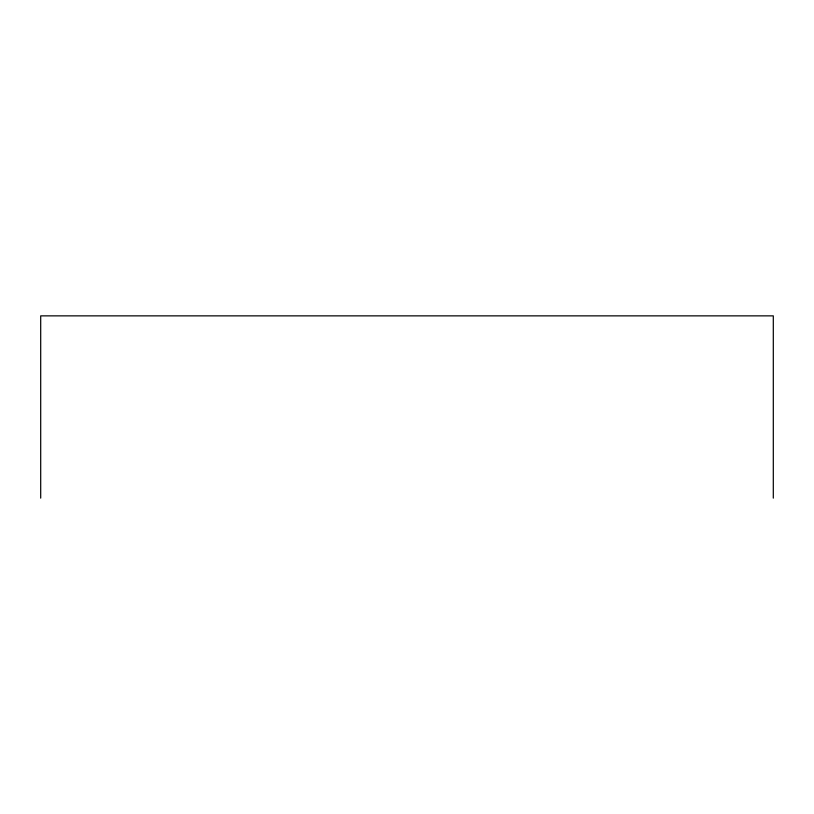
<?xml version="1.0" encoding="UTF-8"?>
<svg xmlns="http://www.w3.org/2000/svg" width="814" height="814" viewBox="0 0 814 814"><rect width="100%" height="100%" fill="white"/><g stroke="black" fill="none" stroke-linecap="round" stroke-linejoin="round"><path stroke-width="1.22" d="M773.3 498.137L773.3 315.863L40.7 315.863L40.7 498.137"/></g></svg>
